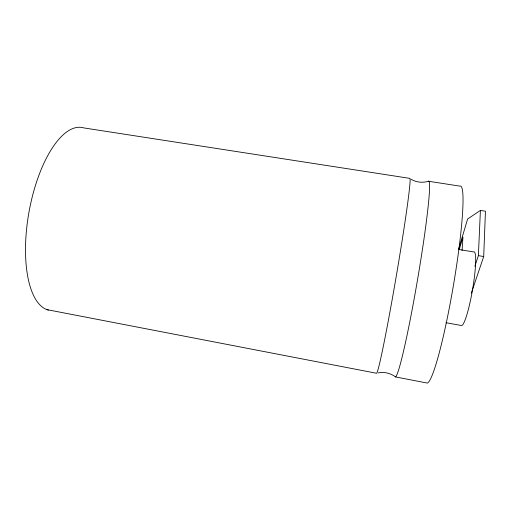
<?xml version="1.0" encoding="UTF-8"?>
<svg xmlns="http://www.w3.org/2000/svg" width="511" height="511" viewBox="0 0 511 511"><rect width="100%" height="100%" fill="white"/><g stroke="black" fill="none" stroke-linecap="round" stroke-linejoin="round"><path stroke-width="0.77" d="M471.314 293.161L483.7 256.535L485.45 211.215L480.41 210.417L467.61 219.008L458.597 249.311M474.879 266.237L478.373 255.641L480.41 210.417M462.078 250.511L462.947 237.085L459.312 249.259M378.242 372.889C384.246 371.638 390.704 373.215 395.565 376.939L427.394 383.084A99.99 9.805 -80.3 0 0 454.273 280.29A99.99 9.805 -80.3 0 0 459.83 186.113L428.403 181.245C422.686 183.079 416.21 182.376 411.074 179.246M458.75 249.464L473.461 251.917A37.399 4.899 -80.3 0 1 472.937 287.278A37.399 4.899 -80.3 0 1 461.516 325.526L445.956 322.709M478.373 255.641L483.7 256.535M47.031 309.66L376.645 373.286A99.038 3.098 -80.3 0 0 397.239 270.434A99.038 3.098 -80.3 0 0 409.726 178.358L83.823 127.916A92.855 37.405 -79.9 0 0 29.6 208.807A92.855 37.405 -79.9 0 0 48.494 310.107M428.403 181.245A99.396 5.583 -80.3 0 1 418.483 274.107A99.396 5.583 -80.3 0 1 395.565 376.939"/></g></svg>
